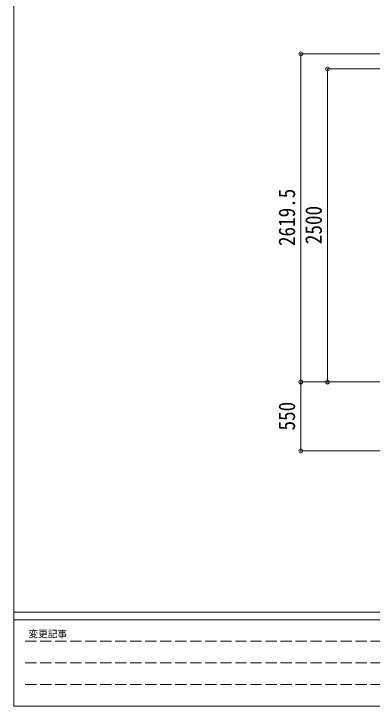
# Model space of a CAD drawing. Units: millimetres at full size, sheet at 1:30. Extents: x -8432 to 8432, y -5820 to 5820.
# Drawn here: x -8432 to -5569, y -5820 to -293 of the extents above; entities that cross this region are included whole.
import ezdxf
from ezdxf.enums import TextEntityAlignment as Align

# ---------------------------------------------------------------- set-up
doc = ezdxf.new("R2010")
doc.units = ezdxf.units.MM
doc.header["$LTSCALE"] = 30
doc.header["$PDMODE"] = 32
doc.header["$PDSIZE"] = 30
doc.linetypes.add('DASHED3', pattern=[4, 3, -1])
doc.layers.add('0-6_OTH_LINE', color=6, linetype='Continuous', lineweight=9)
doc.layers.add('F-0_240', color=7, linetype='Continuous', lineweight=9)
doc.styles.add('ＭＳ ゴシック', font='')
doc.styles.get('ＭＳ ゴシック').set_extended_font_data('MS Gothic')

msp = doc.modelspace()

# ---------------------------------------------------------------- linework, layer by layer
at = {"layer": '0-6_OTH_LINE'}
for p, q in [((-6139.68, -612.26), (-5267.68, -612.26)), ((-6139.68, -612.26), (-6139.68, -3231.74)), ((-5926.15, -731.74), (-5267.68, -731.74)), ((-5926.15, -3231.74), (-5926.15, -731.74)), ((-6139.68, -3781.74), (-6139.68, -3231.74)), ((-6139.68, -3231.74), (-5490.68, -3231.74)), ((-5926.15, -3231.74), (-5715.71, -3231.74)), ((-6139.68, -3781.74), (-5490.18, -3781.74))]:
    msp.add_line(p, q, dxfattribs=at)
for p in [(-6139.68, -612.26), (-5926.15, -731.74), (-6139.68, -3231.74), (-5926.15, -3231.74), (-6139.68, -3781.74)]:
    msp.add_point(p, dxfattribs=at)
at = {"layer": 'F-0_240', "color": 5}
for p, q in [((-8432.06, 5820), (-8432.06, -5820)), ((-8432.06, -5070), (8007.94, -5070)), ((-8432.06, -5130), (5341.19, -5130)), ((-8432.06, -5820), (8007.94, -5820))]:
    msp.add_line(p, q, dxfattribs=at)
at = {"layer": 'F-0_240', "color": 4, "linetype": 'DASHED3'}
for p, q in [((-8342.06, -5302.5), (-3538.82, -5302.5)), ((-8342.06, -5475), (-3538.82, -5475)), ((-8342.06, -5647.5), (-3538.82, -5647.5))]:
    msp.add_line(p, q, dxfattribs=at)

# ---------------------------------------------------------------- texts
at = {"layer": '0-6_OTH_LINE', "color": 7, "style": 'ＭＳ ゴシック', "width": 0.85}
for s, p in [('2619.5', (-6145.68, -2147)), ('2500', (-5932.15, -2131.74)), ('550', (-6145.68, -3619.24))]:
    msp.add_text(s, height=132, rotation=90, dxfattribs=at).set_placement(p, align=Align.BOTTOM_LEFT)
at = {"layer": 'F-0_240', "style": 'ＭＳ ゴシック'}
msp.add_text('変更記事', height=54.99, dxfattribs=at).set_placement((-8314.83, -5287.5), align=Align.BOTTOM_LEFT)

doc.saveas('drawing.dxf')
